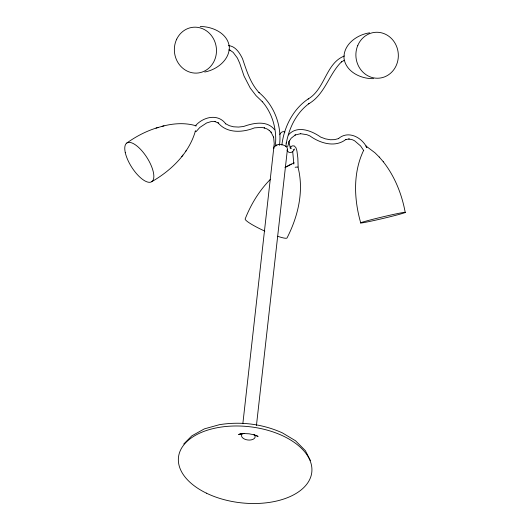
<?xml version="1.0" encoding="UTF-8"?>
<svg xmlns="http://www.w3.org/2000/svg" width="530" height="530" viewBox="0 0 530 530"><rect width="100%" height="100%" fill="white"/><g stroke="black" fill="none" stroke-linecap="round" stroke-linejoin="round"><path stroke-width="0.79" d="M281.874 145.028C284 127.061 293.11 108.928 308.46 98.779L308.149 99.004C325.201 88.98 325.857 62.99 344.434 55.981M285.935 146.671L286.306 142.868L286.048 143.113M242.846 423.695L273.818 147.552L275.07 145.743L276.296 145.088A6.863 3.915 6.4 0 1 284.61 145.571A6.863 3.915 6.4 0 1 287.002 150.334M256.44 425.51L287.412 149.367M275.236 144.803L275.673 141.371C276.289 127.114 271.625 112.4 262.231 101.561L262.456 101.82L255.997 95.599L250.24 88.04L244.012 75.989L239.686 63.163L237.38 58.028L233.167 52.371L230.013 50.184L230.404 50.39L228.894 49.899L229.357 49.972M279.529 144.849C281.98 125.491 274.07 104.947 258.958 92.511L259.177 92.763C250.385 83.276 246.576 70.715 242.548 58.757C239.785 53.073 235.452 46.05 228.43 45.613M273.745 147.512L274.242 143.729L273.593 137.018L273.699 137.396L270.969 132.016L271.214 132.354L269.141 130.294L269.492 130.526L266.988 128.936L264.112 127.856L264.496 127.949L261.29 127.392L254.486 127.869C242.634 132.639 226.953 133.613 218.042 122.774L218.393 123.006L214.935 121.569L215.312 121.661L213.252 121.456L211.053 121.615L206.66 122.953L199.85 127.432L196.02 131.698L195.153 131.235M286.432 142.59C289.188 127.677 296.535 112.757 308.957 103.628L308.639 103.86C325.036 94.373 328.825 74.14 341.671 61.692L341.353 61.917L344.513 60.274L344.063 60.407M287.591 146.79L289.685 140.404L289.486 140.748L291.189 138.197L295.389 134.885L294.991 135.031L300.722 133.673L300.318 133.673L306.824 134.673L309.904 135.918C320.113 143.266 334.98 147.943 345.944 139.43L345.54 139.576L349.164 138.979L348.773 138.979L352.549 139.787L354.669 140.841L360.599 145.955L363.752 150.593M195.484 130.698C189.29 153.011 171.422 170.395 151.799 181.651M363.394 150.838C352.834 173.244 354.04 199.472 360.698 222.812M279.853 134.468C280.582 132.467 282.901 130.804 284.961 132.069M290.374 147.585L292.103 145.889L294.229 145.902L295.945 147.718L296.952 151.01L297.84 158L298.151 166.963L295.157 167.248M181.737 156.635L182.903 155.071M185.427 151.666L186.454 150.295M270.472 179.273C259.309 190.495 250.935 204.288 245.165 218.976A23.002 3.034 24.4 0 0 264.821 231.12M183.744 444.001L191.814 435.872L204.368 428.876L219.4 424.689C240.666 421.224 262.8 423.98 282.437 432.911L295.541 440.768L305.379 450.685L310.414 460.524M195.239 125.981C202.904 116.984 217.83 113.062 225.747 123.861L225.396 123.622L229.357 125.689L233.518 126.789L238.546 127.068L243.595 126.484C253.552 122.927 267.094 120.098 274.619 129.764M288.353 134.964C297.111 124.895 311.607 130.672 320.716 137.111L325.413 138.853L330.283 139.748L334.49 139.642L338.73 138.555L338.332 138.701C348.117 130.195 361.301 137.058 366.674 147.154M126.802 143.04C136.283 136.23 146.817 130.791 158.039 127.505M284.901 167.606L294.137 162.816M291.334 163.989L286.147 166.784M241.335 433.792L238.586 434.6L241.76 433.699L239.812 434.017L244.396 433.553L243.442 433.52L249.193 433.818L255.056 435.037M162.127 126.352C173.217 123.311 185.248 122.49 196.352 125.888M156.019 128.088L163.969 125.822M369.615 32.834C357.114 34.616 343.447 44.295 343.963 58.108C345.779 71.808 360.89 79.003 373.504 78.639M204.759 72.027C216.651 69.755 229.344 60.294 229.357 47.183C227.993 33.37 212.629 26.487 200.234 26.5M290.148 148.38L291.261 148.645L290.069 146.883L290.248 147.373L288.645 141.305M293.136 149.917L294.554 149.049C293.647 151.905 289.777 154.177 287.598 151.229M253.87 434.792L258.103 436.402L256.063 435.561M366.071 146.068L366.78 147.4L366.071 146.068L374.968 152.792L379.275 157.072M276.296 145.088L276.925 145.584M383.256 161.71L383.342 161.816C394.817 176.483 401.892 194.252 405.225 212.49A23.002 0.795 -13.3 0 1 369.814 221.414A23.002 0.795 -13.3 0 1 373.849 219.049A23.002 0.795 -13.3 0 1 405.225 212.49M379.208 156.993L383.342 161.816M297.986 167.109C304.174 190.919 298.099 216.319 287.114 237.785A23.002 3.034 24.4 0 1 277.647 236.267M292.739 151.898L293.845 164.075M254.579 434.964A6.863 3.915 6.4 0 1 251.154 439.907L249.444 440.072A6.863 3.915 6.4 0 1 242.541 437.74A6.863 3.915 6.4 0 1 242.806 433.394M273.871 148.585A6.863 3.915 6.4 0 1 273.818 147.552M206.375 493.145A67.078 38.286 6.4 0 0 311.627 473.429A67.078 38.286 6.4 0 0 217.406 427.69A67.078 38.286 6.4 0 0 206.375 493.145M275.547 145.776A2.153 1.252 7.2 0 0 275.918 146.055A2.153 1.226 6.4 0 1 275.547 145.776M279.356 144.995A2.153 1.252 7.2 0 0 279.111 144.677A2.153 1.226 6.4 0 1 279.356 144.982M176.702 39.167A23.002 21.041 83.1 0 0 196.391 73.114A23.002 21.041 83.1 0 0 213.159 38.167A23.002 21.041 83.1 0 0 176.702 39.167M357.823 45.341A23.002 21.22 85 0 0 379.056 78.168A23.002 21.22 85 0 0 394.452 42.248A23.002 21.22 85 0 0 357.823 45.341M125.226 152.342A23.002 9.01 57.4 0 0 149.46 182.327A23.002 9.01 57.4 0 0 143.219 152.375A23.002 9.01 57.4 0 0 125.226 152.342"/></g></svg>
